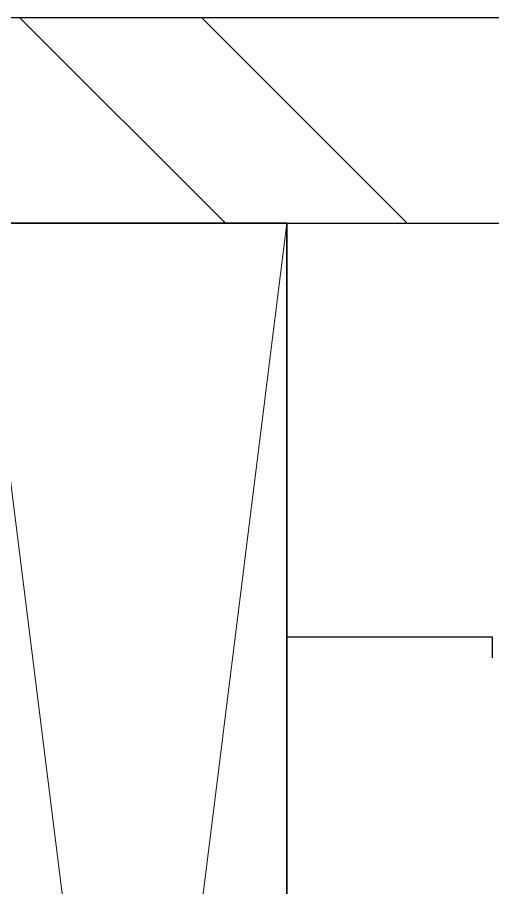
# Model space of a CAD drawing. Header units: inches. Extents: x -81.3 to -8.2, y 163 to 241.3.
# Drawn here: x -43.846 to -41.537, y 214.546 to 218.772 of the extents above; entities that cross this region are included whole.
import ezdxf

# ---------------------------------------------------------------- set-up
doc = ezdxf.new("R2010")
doc.units = ezdxf.units.IN
doc.header["$MEASUREMENT"] = 0
doc.layers.add('A2 Hatch', color=8, linetype='Continuous', lineweight=9)
doc.layers.add('A4 medium', color=7, linetype='Continuous', lineweight=35)

msp = doc.modelspace()

# ---------------------------------------------------------------- linework, layer by layer
at = {"ltscale": 0.15}
for p, q in [((-44.0363, 218.7715), (-9.1788, 218.7715)), ((-44.0363, 217.7715), (-9.6723, 217.7715)), ((-41.5374, 215.7617), (-42.5363, 215.7617)), ((-41.5374, 215.6617), (-41.5374, 215.7617))]:
    msp.add_line(p, q, dxfattribs=at)
at = {"layer": 'A2 Hatch', "ltscale": 0.15}
for p, q in [((-42.8358, 217.7715), (-43.8358, 218.7715)), ((-41.9519, 217.7715), (-42.9519, 218.7715)), ((-44.0363, 217.7715), (-42.5363, 205.7715)), ((-42.5363, 217.7715), (-44.0363, 205.7715))]:
    msp.add_line(p, q, dxfattribs=at)
at = {"layer": 'A4 medium', "ltscale": 0.15}
msp.add_lwpolyline([(-42.5363, 205.7715), (-42.5363, 217.7715), (-44.0363, 217.7715), (-44.0363, 205.7715)], close=True, dxfattribs=at)

doc.saveas('drawing.dxf')
